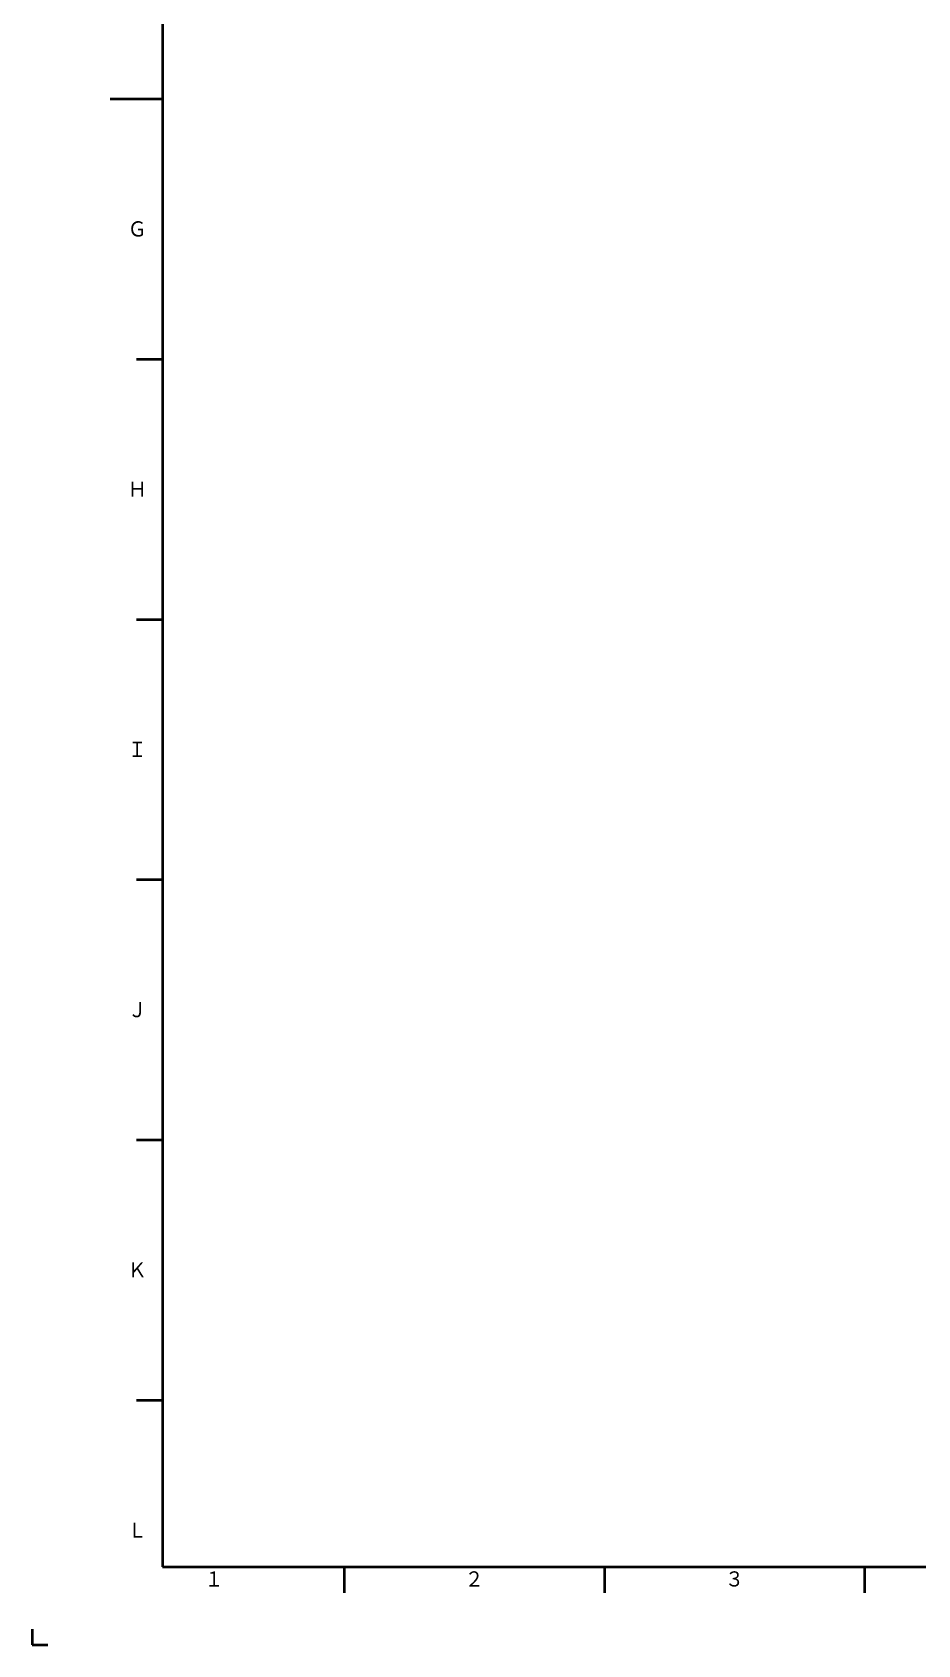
# Model space of a CAD drawing. Header units: millimetres. Extents: x 0 to 1682, y 0 to 1188.
# Drawn here: x 0 to 340, y 0 to 620 of the extents above; entities that cross this region are included whole.
import ezdxf

# ---------------------------------------------------------------- set-up
doc = ezdxf.new("R2010")
doc.units = ezdxf.units.MM
doc.header["$LTSCALE"] = 2
doc.layers.add('2', color=5, linetype='Continuous', lineweight=40)
doc.layers.add('WAKU', color=7, linetype='Continuous', lineweight=40)
doc.styles.get("Standard").update_dxf_attribs({"font": 'romans.shx', "width": 0.8, "bigfont": 'extfont2.shx'})

# ---------------------------------------------------------------- blocks, each defined once
blk = doc.blocks.new('A1組立図')
at = {"layer": 'WAKU', "color": 5, "linetype": 'Continuous'}
for p, q in [((25, 579), (25, 15)), ((15, 297), (25, 297)), ((20, 247), (25, 247)), ((20, 197), (25, 197)), ((20, 147), (25, 147)), ((20, 97), (25, 97)), ((20, 47), (25, 47)), ((25, 15), (826, 15)), ((60, 10), (60, 15)), ((110, 10), (110, 15)), ((160, 10), (160, 15)), ((0, 3), (0, 0)), ((0, 0), (3, 0))]:
    blk.add_line(p, q, dxfattribs=at)
for s, p in [('Ｇ', (18.36, 270.24)), ('Ｈ', (18.36, 220.24)), ('Ｉ', (18.36, 170.24)), ('Ｊ', (18.36, 120.24)), ('Ｋ', (18.36, 70.24)), ('Ｌ', (18.36, 20.24)), ('１', (33.1, 10.87)), ('２', (83.1, 10.87)), ('３', (133.1, 10.87))]:
    blk.add_text(s, height=3.31, dxfattribs=at).set_placement(p)

msp = doc.modelspace()

# ---------------------------------------------------------------- block references
at = {"layer": '2', "lineweight": 0, "xscale": 2, "yscale": 2, "zscale": 2}
msp.add_blockref('A1組立図', (0, 0), dxfattribs=at)

doc.saveas('drawing.dxf')
